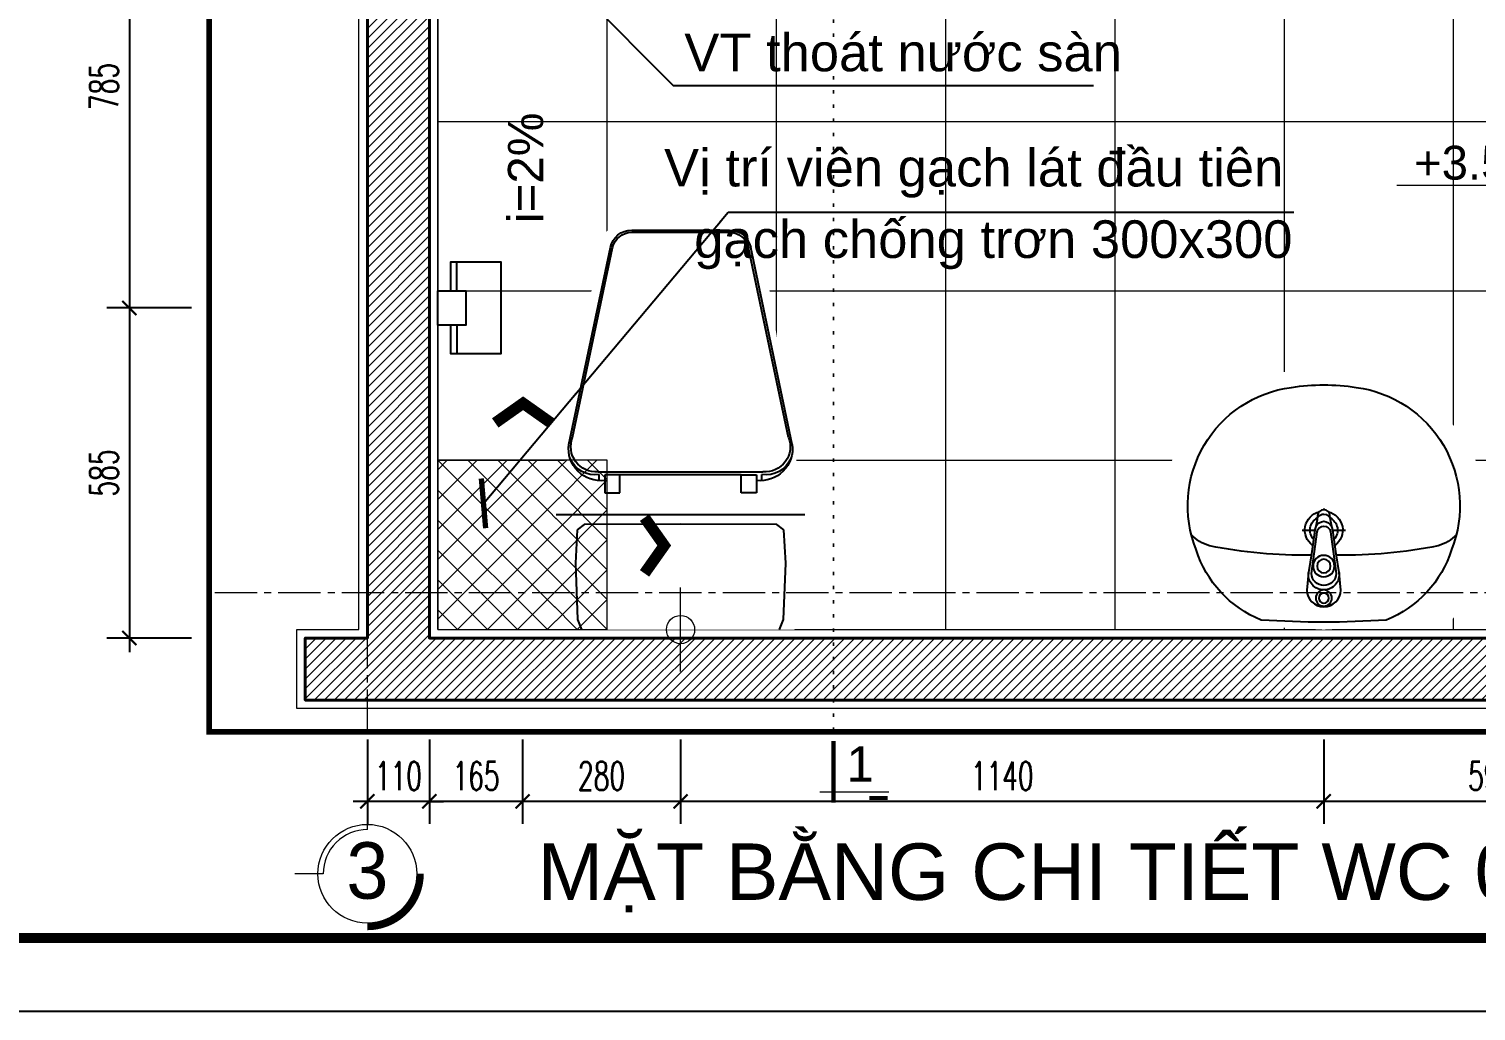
# Model space of a CAD drawing. Header units: millimetres. Extents: x -229618 to 2906, y -178063 to 96806.
# Drawn here: x -121783 to -119218, y -56426 to -54685 of the extents above; entities that cross this region are included whole.
import ezdxf
from ezdxf.enums import TextEntityAlignment as Align

# ---------------------------------------------------------------- set-up
doc = ezdxf.new("R2010")
doc.units = ezdxf.units.MM
doc.header["$LTSCALE"] = 200
doc.header["$MEASUREMENT"] = 0
doc.set_wipeout_variables(frame=1)
doc.header["$PDMODE"] = 3
doc.header["$PDSIZE"] = 50
for name, pattern in [('CENTER2', [1.125, 0.75, -0.125, 0.125, -0.125]), ('DASHED2', [0.375, 0.25, -0.125]), ('DOT2', [0.125, 0, -0.125]), ('HIDDEN2', [0.1875, 0.125, -0.0625])]:
    doc.linetypes.add(name, pattern=pattern)
doc.layers.get('0').update_dxf_attribs({"color": 95, "linetype": 'CONTINUOUS'})
doc.layers.get('DEFPOINTS').update_dxf_attribs({"linetype": 'CONTINUOUS'})
for name, color, linetype, lineweight in [('cat', 1, 'CONTINUOUS', 40), ('hatch', 250, 'CONTINUOUS', 5), ('KH cat', 2, 'HIDDEN2', 50), ('khuat', 8, 'DASHED2', 15), ('nho', 252, 'CONTINUOUS', 15), ('thay', 7, 'CONTINUOUS', 18), ('tim', 18, 'CENTER2', 9)]:
    doc.layers.add(name, color=color, linetype=linetype, lineweight=lineweight)
for name, color, linetype in [('CUA', 145, 'CONTINUOUS'), ('DIM', 251, 'CONTINUOUS'), ('KHUNGTEN', 7, 'CONTINUOUS'), ('NOITHAT', 99, 'CONTINUOUS'), ('TEXT', 33, 'CONTINUOUS')]:
    doc.layers.add(name, color=color, linetype=linetype)
doc.layers.add('in', color=203, linetype='CONTINUOUS', lineweight=5, plot=False)
doc.styles.add('Aria H iso', font='Vharial_0.ttf')
doc.styles.add('Arial iso', font='vnarial_0.ttf')
doc.styles.add('Arial N  iso', font='vnarialn_0.ttf')
doc.styles.add('dam', font='Vhavanb_0.ttf', dxfattribs={"width": 0.9, "height": 450})
doc.styles.add('Scale', font='vnsimli.shx', dxfattribs={"width": 0.65, "bigfont": 'bigfont.shx'})
doc.dimstyles.new('Scale', dxfattribs={"dimscale": 75, "dimtxt": 2, "dimasz": 1, "dimexe": 1.6, "dimexo": 0, "dimgap": 0.8, "dimtad": 1, "dimdec": 0, "dimzin": 0, "dimdsep": 46, "dimtxsty": 'Scale', "dimblk": 'ARCHTICK', "dimcen": 0.1, "dimdle": 1, "dimclrd": 256, "dimclre": 256, "dimclrt": 3, "dimadec": 0, "dimazin": 0, "dimtfac": 1, "dimtdec": 0, "dimtix": 1, "dimtmove": 2, "dimatfit": 3, "dimldrblk": 'ARCHTICK', "dimfxl": 0, "dimtolj": 1, "dimtzin": 0, "dimarcsym": 0})

# ---------------------------------------------------------------- blocks, each defined once
blk = doc.blocks.new('19')
blk.add_wipeout([(223.1, -11.6), (0, 0), (-223.1, -11.6), (-259.1, -59.7), (-285.2, -112.6), (-293.4, -141.6), (-296.2, -200), (-285.5, -259.5), (-263.1, -313.7), (-228, -364.4), (-185.2, -404.4), (-131.9, -436.1), (-76.5, -455.6), (-29.7, -462.1), (29.7, -462.1), (76.5, -455.6), (131.9, -436.1), (185.2, -404.4), (228, -364.4), (263.1, -313.7), (285.5, -259.5), (296.2, -200), (293.4, -141.6), (285.2, -112.6), (259.1, -59.7)]).dxf.layer = 'NOITHAT'
at = {"layer": 'NOITHAT'}
for points in [[(-110.8, -16.9, 0.22408), (-226.4, -141.7), (-226.4, -141.7, 0.48736), (-57.5, -429.2), (-57.5, -429.2, 0.077162), (57.5, -429.2)], [(57.5, -429.2, 0.48736), (226.4, -141.7), (226.4, -141.7, 0.22408), (110.8, -16.9), (110.8, -16.9, 0.033682), (-110.8, -16.9)], [(-12, -194.5), (-14, -182.5), (-14, -182.5, -0.090943), (-16, -176.1), (-16, -176.1), (-22, -134.5), (-27, -101.4), (-30.2, -70), (-30.2, -70, -0.413838), (0, -40.5), (0, -40.5, -0.413838), (30.2, -70), (30.2, -70), (27, -101.4), (22, -134.5), (16, -176.1), (16, -176.1, -0.090943), (14, -182.5), (14, -182.5), (12, -194.5)], [(12, -194.5), (11, -202), (11, -202, -0.409667), (0, -212), (0, -212, -0.409667), (-11, -202), (-11, -202), (-12, -194.5)], [(-12, -194.5, 0.146126), (-9.3, -200.5)]]:
    blk.add_lwpolyline(points, format="xyb", dxfattribs=at)
at = {"layer": 'NOITHAT', "color": 251}
for points in [[(27, -101.4, 0.462811), (0, -70.4), (0, -70.4, 0.462811), (-27, -101.4)], [(-22.4, -131.9, 0.054743), (-202.5, -148.5), (-202.5, -148.5, 0.145929), (-235.1, -168.8)], [(-19.9, -149.3, 0.636237), (-8, -208.8)], [(8, -208.8, 0.636237), (19.9, -149.3)], [(202.5, -148.5, 0.054743), (22.4, -131.9)], [(235.1, -168.8, 0.145929), (202.5, -148.5)], [(-18.3, -160.1, 0.482438), (-11.6, -197.8)], [(11.6, -197.8, 0.482438), (18.3, -160.1)], [(-14, -182.5, 0.245866), (0, -192.2), (0, -192.2, 0.245866), (14, -182.5)], [(-9.3, -200.5, 0.230616), (0, -204.5), (0, -204.5, 0.389882), (12, -194.5)]]:
    blk.add_lwpolyline(points, format="xyb", dxfattribs=at)
blk.add_lwpolyline([(0, -78.4), (0, -78.4, 0.414214), (-22, -99.4), (-12, -173.1), (-12, -173.1, 0.389882), (0, -183.2), (0, -183.2, 0.389882), (12, -173.1), (12, -173.1), (22, -99.4), (22, -99.4, 0.414214)], format="xyb", close=True, dxfattribs=at)
for points in [[(-38.4, -176.3), (-16, -176.3)], [(16, -176.3), (38.4, -176.3)], [(0, -214.6), (0, -212)]]:
    blk.add_lwpolyline(points, dxfattribs=at)
for centre, radius in [((0, -55.9), 14.3), ((0, -55.9), 8.91), ((0, -112.5), 19), ((0, -112.5), 12)]:
    blk.add_circle(centre, radius, dxfattribs=at)
blk = doc.blocks.new('wc')
at = {"linetype": 'Continuous'}
blk.add_wipeout([(-723.1, -111.7), (-694.9, -142.8), (-203.4, -220.5), (-19.8, -223.3), (-5.6, -215.7), (0, -200.7), (0, 200.7), (-5.6, 215.7), (-19.8, 223.3), (-203.4, 220.5), (-694.9, 142.8), (-723.1, 111.7)], dxfattribs=at)
for p, q in [((-203.4, 220.5), (-203.4, 0)), ((-340.5, 191.3), (-676.5, 120.4)), ((-176.6, 182.9), (-186.3, 170.9)), ((-117.5, 186.4), (-176.6, 182.9)), ((-18.1, 182.4), (-117.5, 186.4)), ((0, 175.3), (-18.1, 182.4)), ((-186.3, 170.9), (-187.1, 0)), ((-279.5, 0), (-279.5, 146.1)), ((-274.1, 134.4), (-264.3, 134.4)), ((-274.1, 107.7), (-274.1, 134.4)), ((-264.3, 134.4), (-242.6, 134.4)), ((-242.6, 134.4), (-242.6, 107.7)), ((-242.6, 107.7), (-274.1, 107.7)), ((-704, 0), (-704, 86.6)), ((-704, -86.6), (-704, 0)), ((-279.5, -146.1), (-279.5, 0)), ((-203.4, 0), (-203.4, -220.5)), ((-203.4, 0), (-203.4, 0)), ((-187.1, 0), (-186.3, -170.9)), ((-340.5, -191.3), (-676.5, -120.4)), ((-242.6, -107.7), (-274.1, -107.7)), ((-274.1, -107.7), (-274.1, -134.4)), ((-242.6, -134.4), (-242.6, -107.7)), ((-274.1, -134.4), (-264.3, -134.4)), ((-264.3, -134.4), (-242.6, -134.4)), ((-186.3, -170.9), (-176.6, -182.9)), ((-18.1, -182.4), (0, -175.3)), ((-176.6, -182.9), (-117.5, -186.4)), ((-117.5, -186.4), (-18.1, -182.4))]:
    blk.add_line(p, q, dxfattribs=at)
at = {"color": 251}
for p, q in [((-327.9, 198.1), (-677.3, 124.3)), ((-264.2, 144.1), (-275.1, 144.1)), ((-274.1, 107.7), (-274.1, 0)), ((-708, 0), (-708, 86.6)), ((-708, -86.6), (-708, 0)), ((-274.1, 0), (-274.1, -107.7)), ((-327.9, -198.1), (-677.3, -124.3)), ((-264.2, -144.1), (-275.1, -144.1))]:
    blk.add_line(p, q, dxfattribs=at)
at = {"linetype": 'Continuous', "extrusion": (0, 0, -1)}
for centre, major_axis, start_param, end_param in [((-324.2, 149.6), (-31.7, 31.7), 0.411322, 2.433629), ((-669.3, 86.4), (-24.6, 24.6), -0.780297, 0.577362), ((-669.3, -86.4), (-24.6, -24.6), 5.705824, 7.063482), ((-324.2, -149.6), (-31.7, 31.7), 2.27876, 4.301067)]:
    blk.add_ellipse(centre, major_axis=major_axis, ratio=1, start_param=start_param, end_param=end_param, dxfattribs=at)
at = {"color": 251, "extrusion": (0, 0, -1)}
for centre, major_axis, start_param, end_param in [((-321, 141.4), (-40.4, -40.4), 2.23467, 4.050282), ((-321.4, 152.2), (-33.3, 33.3), 1.170519, 2.529389), ((-669.3, 86.4), (-27.4, -27.4), 0.790229, 2.148158), ((-669.3, -86.4), (-27.4, 27.4), 4.135027, 5.492956), ((-321, -141.4), (-40.4, -40.4), 3.803699, 5.619311), ((-321.4, -152.2), (-33.3, -33.3), 3.753796, 5.112666)]:
    blk.add_ellipse(centre, major_axis=major_axis, ratio=1, start_param=start_param, end_param=end_param, dxfattribs=at)
at = {"layer": 'nho', "linetype": 'Continuous', "ltscale": 0.2}
blk.add_line((74.3, 0), (-74.3, 0), dxfattribs=at)
at = {"layer": 'nho'}
blk.add_circle((0, 0), 25, dxfattribs=at)
blk = doc.blocks.new('A$C3018186F')
for p, q in [((50.7, 78.8), (0, 78.8)), ((111.3, 78.8), (162, 78.8))]:
    blk.add_line(p, q)
for points in [[(50.7, 87.5), (50.7, 112.3), (111.3, 112.3), (111.3, 87.5)], [(50.7, 90), (0, 90), (0, 0), (162, 0), (162, 90), (111.3, 90)], [(111.3, 87.5), (111.3, 62.7), (50.7, 62.7), (50.7, 87.5)]]:
    blk.add_lwpolyline(points)
blk = doc.blocks.new('cao do')
at = {"layer": 'thay'}
for p, q in [((0, 444.6), (0, 0)), ((798.2, 170.2), (-128.3, 170.2)), ((0, 0), (-127.9, 106.1)), ((127.9, 106.1), (-127.9, 106.1)), ((0, 0), (127.9, 106.1))]:
    blk.add_line(p, q, dxfattribs=at)
at = {"layer": 'thay', "ltscale": 600}
blk.add_line((128.3, 0), (-128.3, 0), dxfattribs=at)
at = {"layer": 'thay', "color": 150, "ltscale": 600}
blk.add_solid([(0, 0), (0, 106.1), (127.9, 106.1)], dxfattribs=at)
at = {"layer": 'TEXT', "style": 'Arial N  iso'}
blk.add_attdef('%%P0.000', text='', height=200, dxfattribs=at).set_placement((69.5, 290), align=Align.MIDDLE_LEFT)
blk = doc.blocks.new('_ArchTick')
at = {"color": 0, "linetype": 'ByBlock', "const_width": 0.15}
blk.add_lwpolyline([(-0.5, -0.5), (0.5, 0.5)], dxfattribs=at)
blk = doc.blocks.new('*D1044')
at = {"layer": 'DEFPOINTS', "color": 0, "linetype": 'Continuous'}
for p in [(-119488.1, -55944.5), (-118893.1, -55944.5), (-119488.1, -56053.9)]:
    blk.add_point(p, dxfattribs=at)
at = {"layer": 'DIM', "linetype": 'Continuous', "lineweight": -2}
for p, q in [((-119488.1, -55944.5), (-119488.1, -56093.9)), ((-118893.1, -55944.5), (-118893.1, -56093.9)), ((-118868.1, -56053.9), (-119513.1, -56053.9))]:
    blk.add_line(p, q, dxfattribs=at)
at = {"layer": 'DIM', "linetype": 'Continuous', "lineweight": -2, "xscale": 25, "yscale": 25, "zscale": 25, "rotation": 180}
blk.add_blockref('_ArchTick', (-119488.1, -56053.9), dxfattribs=at)
at = {"layer": 'DIM', "linetype": 'Continuous', "lineweight": -2, "xscale": 25, "yscale": 25, "zscale": 25}
blk.add_blockref('_ArchTick', (-118893.1, -56053.9), dxfattribs=at)
at = {"layer": 'DIM', "color": 3, "linetype": 'Continuous', "insert": (-119190.6, -56008.9), "char_height": 50, "attachment_point": 5, "style": 'Scale'}
blk.add_mtext('\\A1;595', dxfattribs=at)
blk = doc.blocks.new('*D1045')
at = {"layer": 'DEFPOINTS', "color": 0, "linetype": 'Continuous'}
for p in [(-120628.1, -55944.5), (-119488.1, -55944.5), (-120628.1, -56053.9)]:
    blk.add_point(p, dxfattribs=at)
at = {"layer": 'DIM', "linetype": 'Continuous', "lineweight": -2}
for p, q in [((-120628.1, -55944.5), (-120628.1, -56093.9)), ((-119488.1, -55944.5), (-119488.1, -56093.9)), ((-119463.1, -56053.9), (-120653.1, -56053.9))]:
    blk.add_line(p, q, dxfattribs=at)
at = {"layer": 'DIM', "linetype": 'Continuous', "lineweight": -2, "xscale": 25, "yscale": 25, "zscale": 25, "rotation": 180}
blk.add_blockref('_ArchTick', (-120628.1, -56053.9), dxfattribs=at)
at = {"layer": 'DIM', "linetype": 'Continuous', "lineweight": -2, "xscale": 25, "yscale": 25, "zscale": 25}
blk.add_blockref('_ArchTick', (-119488.1, -56053.9), dxfattribs=at)
at = {"layer": 'DIM', "color": 3, "linetype": 'Continuous', "insert": (-120058.1, -56008.9), "char_height": 50, "attachment_point": 5, "style": 'Scale'}
blk.add_mtext('\\A1;1140', dxfattribs=at)
blk = doc.blocks.new('*D1046')
at = {"layer": 'DEFPOINTS', "color": 0, "linetype": 'Continuous'}
for p in [(-120908.1, -55944.5), (-120628.1, -55944.5), (-120908.1, -56053.9)]:
    blk.add_point(p, dxfattribs=at)
at = {"layer": 'DIM', "linetype": 'Continuous', "lineweight": -2}
for p, q in [((-120908.1, -55944.5), (-120908.1, -56093.9)), ((-120628.1, -55944.5), (-120628.1, -56093.9)), ((-120603.1, -56053.9), (-120933.1, -56053.9))]:
    blk.add_line(p, q, dxfattribs=at)
at = {"layer": 'DIM', "linetype": 'Continuous', "lineweight": -2, "xscale": 25, "yscale": 25, "zscale": 25, "rotation": 180}
blk.add_blockref('_ArchTick', (-120908.1, -56053.9), dxfattribs=at)
at = {"layer": 'DIM', "linetype": 'Continuous', "lineweight": -2, "xscale": 25, "yscale": 25, "zscale": 25}
blk.add_blockref('_ArchTick', (-120628.1, -56053.9), dxfattribs=at)
at = {"layer": 'DIM', "color": 3, "linetype": 'Continuous', "insert": (-120768.1, -56008.9), "char_height": 50, "attachment_point": 5, "style": 'Scale'}
blk.add_mtext('\\A1;280', dxfattribs=at)
blk = doc.blocks.new('*D1047')
at = {"layer": 'DEFPOINTS', "color": 0, "linetype": 'Continuous'}
for p in [(-121073.1, -55944.5), (-120908.1, -55944.5), (-121073.1, -56053.9)]:
    blk.add_point(p, dxfattribs=at)
at = {"layer": 'DIM', "linetype": 'Continuous', "lineweight": -2}
for p, q in [((-121073.1, -55944.5), (-121073.1, -56093.9)), ((-120908.1, -55944.5), (-120908.1, -56093.9)), ((-120883.1, -56053.9), (-121098.1, -56053.9))]:
    blk.add_line(p, q, dxfattribs=at)
at = {"layer": 'DIM', "linetype": 'Continuous', "lineweight": -2, "xscale": 25, "yscale": 25, "zscale": 25, "rotation": 180}
blk.add_blockref('_ArchTick', (-121073.1, -56053.9), dxfattribs=at)
at = {"layer": 'DIM', "linetype": 'Continuous', "lineweight": -2, "xscale": 25, "yscale": 25, "zscale": 25}
blk.add_blockref('_ArchTick', (-120908.1, -56053.9), dxfattribs=at)
at = {"layer": 'DIM', "color": 3, "linetype": 'Continuous', "insert": (-120990.6, -56008.9), "char_height": 50, "attachment_point": 5, "style": 'Scale'}
blk.add_mtext('\\A1;165', dxfattribs=at)
blk = doc.blocks.new('*D1048')
at = {"layer": 'DEFPOINTS', "color": 0, "linetype": 'Continuous'}
for p in [(-121183.1, -55944.5), (-121073.1, -55944.5), (-121183.1, -56053.9)]:
    blk.add_point(p, dxfattribs=at)
at = {"layer": 'DIM', "linetype": 'Continuous', "lineweight": -2}
for p, q in [((-121183.1, -55944.5), (-121183.1, -56093.9)), ((-121073.1, -55944.5), (-121073.1, -56093.9)), ((-121183.1, -56053.9), (-121208.1, -56053.9)), ((-121073.1, -56053.9), (-121183.1, -56053.9)), ((-121073.1, -56053.9), (-121048.1, -56053.9))]:
    blk.add_line(p, q, dxfattribs=at)
at = {"layer": 'DIM', "linetype": 'Continuous', "lineweight": -2, "xscale": 25, "yscale": 25, "zscale": 25}
blk.add_blockref('_ArchTick', (-121183.1, -56053.9), dxfattribs=at)
at = {"layer": 'DIM', "linetype": 'Continuous', "lineweight": -2, "xscale": 25, "yscale": 25, "zscale": 25, "rotation": 180}
blk.add_blockref('_ArchTick', (-121073.1, -56053.9), dxfattribs=at)
at = {"layer": 'DIM', "color": 3, "linetype": 'Continuous', "insert": (-121128.1, -56008.9), "char_height": 50, "attachment_point": 5, "style": 'Scale'}
blk.add_mtext('\\A1;110', dxfattribs=at)
blk = doc.blocks.new('*D1057')
at = {"layer": 'DEFPOINTS', "color": 0, "linetype": 'Continuous'}
for p in [(-121494.8, -54394.5), (-121604.9, -55179.5), (-121494.8, -55179.5)]:
    blk.add_point(p, dxfattribs=at)
at = {"layer": 'DIM', "linetype": 'Continuous', "lineweight": -2}
for p, q in [((-121604.9, -54369.5), (-121604.9, -55204.5)), ((-121494.8, -54394.5), (-121644.9, -54394.5)), ((-121494.8, -55179.5), (-121644.9, -55179.5))]:
    blk.add_line(p, q, dxfattribs=at)
at = {"layer": 'DIM', "linetype": 'Continuous', "lineweight": -2, "xscale": 25, "yscale": 25, "zscale": 25}
for p, rotation in [((-121604.9, -54394.5), 90), ((-121604.9, -55179.5), 270)]:
    blk.add_blockref('_ArchTick', p, dxfattribs=dict(at, rotation=rotation))
at = {"layer": 'DIM', "color": 3, "linetype": 'Continuous', "insert": (-121649.9, -54787), "char_height": 50, "attachment_point": 5, "rotation": 90, "style": 'Scale'}
blk.add_mtext('\\A1;785', dxfattribs=at)
blk = doc.blocks.new('*D1058')
at = {"layer": 'DEFPOINTS', "color": 0, "linetype": 'Continuous'}
for p in [(-121494.8, -55179.5), (-121604.9, -55764.5), (-121494.8, -55764.5)]:
    blk.add_point(p, dxfattribs=at)
at = {"layer": 'DIM', "linetype": 'Continuous', "lineweight": -2}
for p, q in [((-121604.9, -55154.5), (-121604.9, -55789.5)), ((-121494.8, -55179.5), (-121644.9, -55179.5)), ((-121494.8, -55764.5), (-121644.9, -55764.5))]:
    blk.add_line(p, q, dxfattribs=at)
at = {"layer": 'DIM', "linetype": 'Continuous', "lineweight": -2, "xscale": 25, "yscale": 25, "zscale": 25}
for p, rotation in [((-121604.9, -55179.5), 90), ((-121604.9, -55764.5), 270)]:
    blk.add_blockref('_ArchTick', p, dxfattribs=dict(at, rotation=rotation))
at = {"layer": 'DIM', "color": 3, "linetype": 'Continuous', "insert": (-121649.9, -55472), "char_height": 50, "attachment_point": 5, "rotation": 90, "style": 'Scale'}
blk.add_mtext('\\A1;585', dxfattribs=at)
blk = doc.blocks.new('cactd')
at = {"layer": 'thay', "ltscale": 600}
blk.add_line((-9972, -9225), (2458, -9225), dxfattribs=at)
at = {"layer": 'thay', "ltscale": 600, "const_width": 762}
for points in [[(0, 0), (0, -11114)], [(-9771, -10263), (-6486, -10263)]]:
    blk.add_lwpolyline(points, dxfattribs=at)
at = {"layer": 'TEXT', "style": 'Aria H iso'}
blk.add_attdef('1', text='', height=6350, dxfattribs=at).set_placement((-4149, -4127), align=Align.MIDDLE_CENTER)
blk = doc.blocks.new('KhungA3')
at = {"layer": 'DEFPOINTS', "color": 8}
blk.add_lwpolyline([(-3.74, 3.81), (416.31, 3.81), (416.31, 300.81), (-3.74, 300.81)], close=True, dxfattribs=at)
at = {"layer": 'KHUNGTEN', "color": 4, "const_width": 0.724}
blk.add_lwpolyline([(7.54, 8.99), (411.13, 8.99), (411.13, 295.64), (7.54, 295.64)], close=True, dxfattribs=at)
blk = doc.blocks.new('*U406')
at = {"layer": 'thay', "ltscale": 600}
for p, q in [((313, -513), (513, -513)), ((0, -826), (0, -1026))]:
    blk.add_line(p, q, dxfattribs=at)
at = {"layer": 'thay', "ltscale": 600, "const_width": 50}
blk.add_lwpolyline([(-375, -513, -0.414214), (0, -138, -0.414214)], format="xyb", dxfattribs=at)
at = {"layer": 'thay', "ltscale": 600}
blk.add_circle((0, -513), 350, dxfattribs=at)
blk.add_arc((0, -513), 313, 270, 0, dxfattribs=at)
at = {"layer": 'TEXT', "linetype": 'Continuous', "style": 'Aria H iso'}
blk.add_attdef('A', text='', height=350, dxfattribs=at).set_placement((0, -671), align=Align.CENTER)

msp = doc.modelspace()

# ---------------------------------------------------------------- hatches: boundary and pattern name
at = {"layer": 'hatch', "linetype": 'Continuous'}
h = msp.add_hatch(dxfattribs=at)
h.set_pattern_fill('ANSI31', color=256, scale=100, style=0)
h.set_pattern_definition([(45, (-285883.295, -7199.217), (-8.8388348, 8.8388348), [])])
h.paths.add_polyline_path([(-121293.1, -55764.5), (-121183.1, -55764.5), (-121183.1, -53774.5), (-121463.2, -53774.5), (-121463.2, -53664.5), (-121073.1, -53664.5), (-121073.1, -55764.5), (-118893.1, -55764.5), (-118893.1, -55874.5), (-121293.1, -55874.5)])
h.paths.add_polyline_path([(-118183.1, -53394.5), (-118073.1, -53394.5), (-118073.1, -54824.5), (-118183.1, -54824.5)])
h.paths.add_polyline_path([(-118593.1, -53174.5), (-117890.9, -53174.5), (-117890.9, -53394.5), (-118593.1, -53394.5)])
h.paths.add_polyline_path([(-121463.2, -53284.5), (-121373.1, -53284.5), (-121373.1, -53394.5), (-121463.2, -53394.5)])
h.paths.add_polyline_path([(-118673.1, -55764.5), (-118183.1, -55764.5), (-118183.1, -55574.5), (-118073.1, -55574.5), (-118073.1, -55874.5), (-118673.1, -55874.5)])
h.paths.add_polyline_path([(-118893.1, -55874.5), (-118783.1, -55874.5), (-118783.1, -55930.5), (-118893.1, -55930.5)])
h.paths.add_polyline_path([(-118893.1, -53394.5), (-121073.1, -53394.5), (-121073.1, -53174.5), (-118893.1, -53174.5)])
edge = h.paths.add_edge_path()
edge.add_arc((-121263.2, -53314.4), 200, 495.5936, 531.388, ccw=False)
edge.add_line((-121406.1, -53174.5), (-121373.1, -53174.5))
edge.add_line((-121373.1, -53174.5), (-121373.1, -53284.5))
edge.add_line((-121373.1, -53284.5), (-121461, -53284.5))
h = msp.add_hatch(dxfattribs=at)
h.set_pattern_fill('_USER', color=256, scale=300, style=0, double=1, pattern_type=0)
h.set_pattern_definition([(180, (-121058.13, -55749.5), (0, 300), []), (90, (-121058.13, -55749.5), (300, 2e-14), [])])
h.paths.add_polyline_path([(-118198.1, -54394.5), (-118198.1, -55749.5), (-118658.1, -55749.5), (-118658.1, -55559.5), (-118908.1, -55559.5), (-118908.1, -55749.5), (-121058.1, -55749.5), (-121058.1, -54394.5)])
h.paths.add_polyline_path([(-118198.1, -54394.5), (-119193.2, -54394.5), (-119193.2, -53409.5), (-118198.1, -53409.5)])

# ---------------------------------------------------------------- linework, layer by layer
at = {"layer": 'cat', "linetype": 'Continuous'}
for points in [[(-121463.2, -53664.5), (-121073.1, -53664.5), (-121073.1, -55764.5), (-118893.1, -55764.5)], [(-118893.1, -55874.5), (-121293.1, -55874.5), (-121293.1, -55764.5), (-121183.1, -55764.5), (-121183.1, -53774.5), (-121463.2, -53774.5)]]:
    msp.add_lwpolyline(points, dxfattribs=at)
at = {"layer": 'hatch', "linetype": 'Continuous'}
for points in [[(-117890.9, -53409.5), (-118058.1, -53409.5), (-118058.1, -54824.5), (-118198.1, -54824.5), (-118198.1, -53409.5), (-121058.1, -53409.5), (-121058.1, -55749.5), (-118908.1, -55749.5)], [(-118908.1, -55930.5), (-118908.1, -55889.5), (-121308.1, -55889.5), (-121308.1, -55749.5), (-121198.1, -55749.5), (-121198.1, -53789.5), (-121463.2, -53789.5)]]:
    msp.add_lwpolyline(points, dxfattribs=at)
at = {"layer": 'KH cat', "linetype": 'DOT2'}
msp.add_line((-120357.2, -55951.3), (-120357.2, -53025), dxfattribs=at)
at = {"layer": 'khuat', "color": 5, "const_width": 10}
msp.add_lwpolyline([(-117890.9, -53114.4), (-121263.2, -53114.4, 0.414214), (-121463.2, -53314.4), (-121463.2, -55930.5), (-118090.9, -55930.5, 0.414214), (-117890.9, -55730.5)], format="xyb", close=True, dxfattribs=at)
at = {"layer": 'thay', "linetype": 'Continuous'}
for points in [[(-119529.7, -54702.4, 0, 23.8, 0), (-119465, -54702.4, 0, 0, 0), (-119247.2, -54702.4, 0, 0, 0)], [(-120966.6, -54779, 0, 23.8, 0), (-120966.6, -54843.7, 0, 0, 0), (-120966.6, -55061.5, 0, 0, 0)]]:
    msp.add_lwpolyline(points, format="xyseb", dxfattribs=at)
at = {"layer": 'tim', "ltscale": 0.5}
msp.add_line((-121183.1, -55930.5), (-121183.1, -53114.4), dxfattribs=at)

# ---------------------------------------------------------------- block references
at = {"layer": 'CUA'}
ref = msp.add_blockref('cactd', (-120357.2, -55947), dxfattribs=dict(at, xscale=-0.009842519648373127, yscale=0.009842519648373127, zscale=0.009842519675196733))
ref.add_attrib('1', '1', dxfattribs={"layer": 'TEXT', "height": 62.5, "style": 'Aria H iso'}).set_placement((-120309.8, -55987.6), align=Align.MIDDLE_CENTER)
at = {"layer": 'DIM', "linetype": 'Continuous'}
ref = msp.add_blockref('cao do', (-119092.4, -55018.8), dxfattribs=dict(at, xscale=-0.3333333333139308, yscale=0.3333333333139308, zscale=0.3333333333333333))
ref.add_attrib('%%P0.000', '+3.580', dxfattribs={"layer": 'TEXT', "height": 60, "style": 'Arial N  iso'}).set_placement((-119328.1, -54922.1), align=Align.MIDDLE_LEFT)
at = {"layer": 'DIM', "xscale": 0.25, "yscale": 0.25, "zscale": 0.25, "rotation": 180}
msp.add_blockref('*U406', (-121183.1, -56310.5), dxfattribs=at)
at = {"layer": 'NOITHAT', "linetype": 'Continuous', "ltscale": 3, "rotation": 90}
msp.add_blockref('A$C3018186F', (-120945.8, -55260.5), dxfattribs=at)

# ---------------------------------------------------------------- texts
at = {"layer": 'TEXT'}
for s, height, style, p in [(' VT tho¸t n\xadíc sµn', 66.667, 'Arial iso', (-120647.3, -54760.1)), ('VÞ trÝ viªn g¹ch l¸t ®Çu tiªn', 66.667, 'Arial iso', (-120657.3, -54964.2)), ('mÆt b»ng chi tiÕt wc 02', 100, 'Aria H iso', (-120881.4, -56228.5))]:
    msp.add_text(s, height=height, dxfattribs=dict(at, style=style)).set_placement(p)
at = {"layer": 'TEXT', "style": 'Arial iso'}
msp.add_text('i=2%%%', height=62.5, rotation=90, dxfattribs=at).set_placement((-120871.5, -55029.7))
at = {"layer": 'TEXT', "linetype": 'Continuous', "style": 'dam'}
msp.add_text('3', height=100, dxfattribs=at).set_placement((-121183.1, -56176.4), align=Align.MIDDLE)

# ---------------------------------------------------------------- dimensions: what is measured, and where the dimension line sits
at = {"layer": 'DIM', "linetype": 'Continuous'}
for base, p1, p2, angle, picture, middle in [((-121604.9, -55179.5), (-121494.8, -54394.5), (-121494.8, -55179.5), 90, '*D1057', (-121649.9, -54787)), ((-121604.9, -55764.5), (-121494.8, -55179.5), (-121494.8, -55764.5), 90, '*D1058', (-121649.9, -55472)), ((-121183.1, -56053.9), (-121073.1, -55944.5), (-121183.1, -55944.5), 180, '*D1048', (-121128.1, -56008.9)), ((-121073.1, -56053.9), (-120908.1, -55944.5), (-121073.1, -55944.5), 180, '*D1047', (-120990.6, -56008.9)), ((-120908.1, -56053.9), (-120628.1, -55944.5), (-120908.1, -55944.5), 180, '*D1046', (-120768.1, -56008.9)), ((-120628.1, -56053.9), (-119488.1, -55944.5), (-120628.1, -55944.5), 180, '*D1045', (-120058.1, -56008.9)), ((-119488.1, -56053.9), (-118893.1, -55944.5), (-119488.1, -55944.5), 180, '*D1044', (-119190.6, -56008.9))]:
    dim = msp.add_linear_dim(base=base, p1=p1, p2=p2, angle=angle, dimstyle='Scale', override={"dimscale": 25, "dimfxl": 70}, dxfattribs=at)
    dim.commit()
    dim.dimension.update_dxf_attribs({"geometry": picture, "text_midpoint": middle})

# ---------------------------------------------------------------- leaders
at = {"layer": 'DIM'}
msp.add_leader([(-120956.5, -54467.7), (-120641.4, -54785.1), (-119896, -54785.1)], dimstyle='Scale', override={"dimscale": 25, "dimasz": 2.5, "dimfxl": 90}, dxfattribs=at)

# ---------------------------------------------------------------- next in the draw order: block references
at = {"layer": 'NOITHAT', "linetype": 'Continuous', "rotation": 270}
msp.add_blockref('wc', (-120628.1, -55749.5), dxfattribs=at)
at = {"layer": 'thay', "xscale": -1, "rotation": 180}
msp.add_blockref('19', (-119488.1, -55749.5), dxfattribs=at)

# ---------------------------------------------------------------- next in the draw order: hatches: boundary and pattern name
at = {"layer": 'hatch', "linetype": 'Continuous'}
h = msp.add_hatch(dxfattribs=at)
h.set_pattern_fill('ANSI37', color=256, scale=300, angle=90, style=0)
h.set_pattern_definition([(135, (-120758.132, -55749.496), (-26.5165, -26.5165), []), (225, (-120758.132, -55749.496), (26.5165, -26.5165), [])])
h.paths.add_polyline_path([(-120758.1, -55749.5), (-120758.1, -55449.5), (-121058.1, -55449.5), (-121058.1, -55749.5)])

# ---------------------------------------------------------------- next in the draw order: linework, layer by layer
at = {"layer": 'in'}
msp.add_lwpolyline([(-126426.6, -49000.5), (-115925.5, -49000.5), (-115925.5, -56425.5), (-126426.6, -56425.5)], close=True, dxfattribs=at)
at = {"layer": 'TEXT', "const_width": 20}
for points in [[(-120857.7, -55383.3), (-120907.1, -55348.4), (-120956.5, -55383.3)], [(-120691.9, -55551.1), (-120657, -55600.5), (-120691.9, -55649.9)]]:
    msp.add_lwpolyline(points, dxfattribs=at)
at = {"layer": 'thay', "linetype": 'Continuous'}
msp.add_lwpolyline([(-120758.1, -55749.5), (-120758.1, -55449.5), (-121058.1, -55449.5), (-121058.1, -55749.5)], close=True, dxfattribs=at)
at = {"layer": 'tim', "ltscale": 0.5}
msp.add_line((-117890.9, -55684.5), (-121463.2, -55684.5), dxfattribs=at)

# ---------------------------------------------------------------- next in the draw order: block references
at = {"layer": 'thay', "xscale": 25, "yscale": 25, "zscale": 25.00000000000003}
msp.add_blockref('KhungA3', (-126333.1, -56520.9), dxfattribs=at)

# ---------------------------------------------------------------- next in the draw order: texts
at = {"layer": 'TEXT', "style": 'Arial iso'}
msp.add_text('g¹ch chèng tr¬n 300x300', height=66.667, dxfattribs=at).set_placement((-120603.9, -55090.9))

# ---------------------------------------------------------------- next in the draw order: leaders
at = {"layer": 'DIM'}
msp.add_leader([(-120977.3, -55525.8), (-120543.4, -55009.7), (-119540.9, -55009.7)], dimstyle='Scale', override={"dimscale": 25, "dimasz": 2.5, "dimfxl": 90}, dxfattribs=at)

doc.saveas('drawing.dxf')
